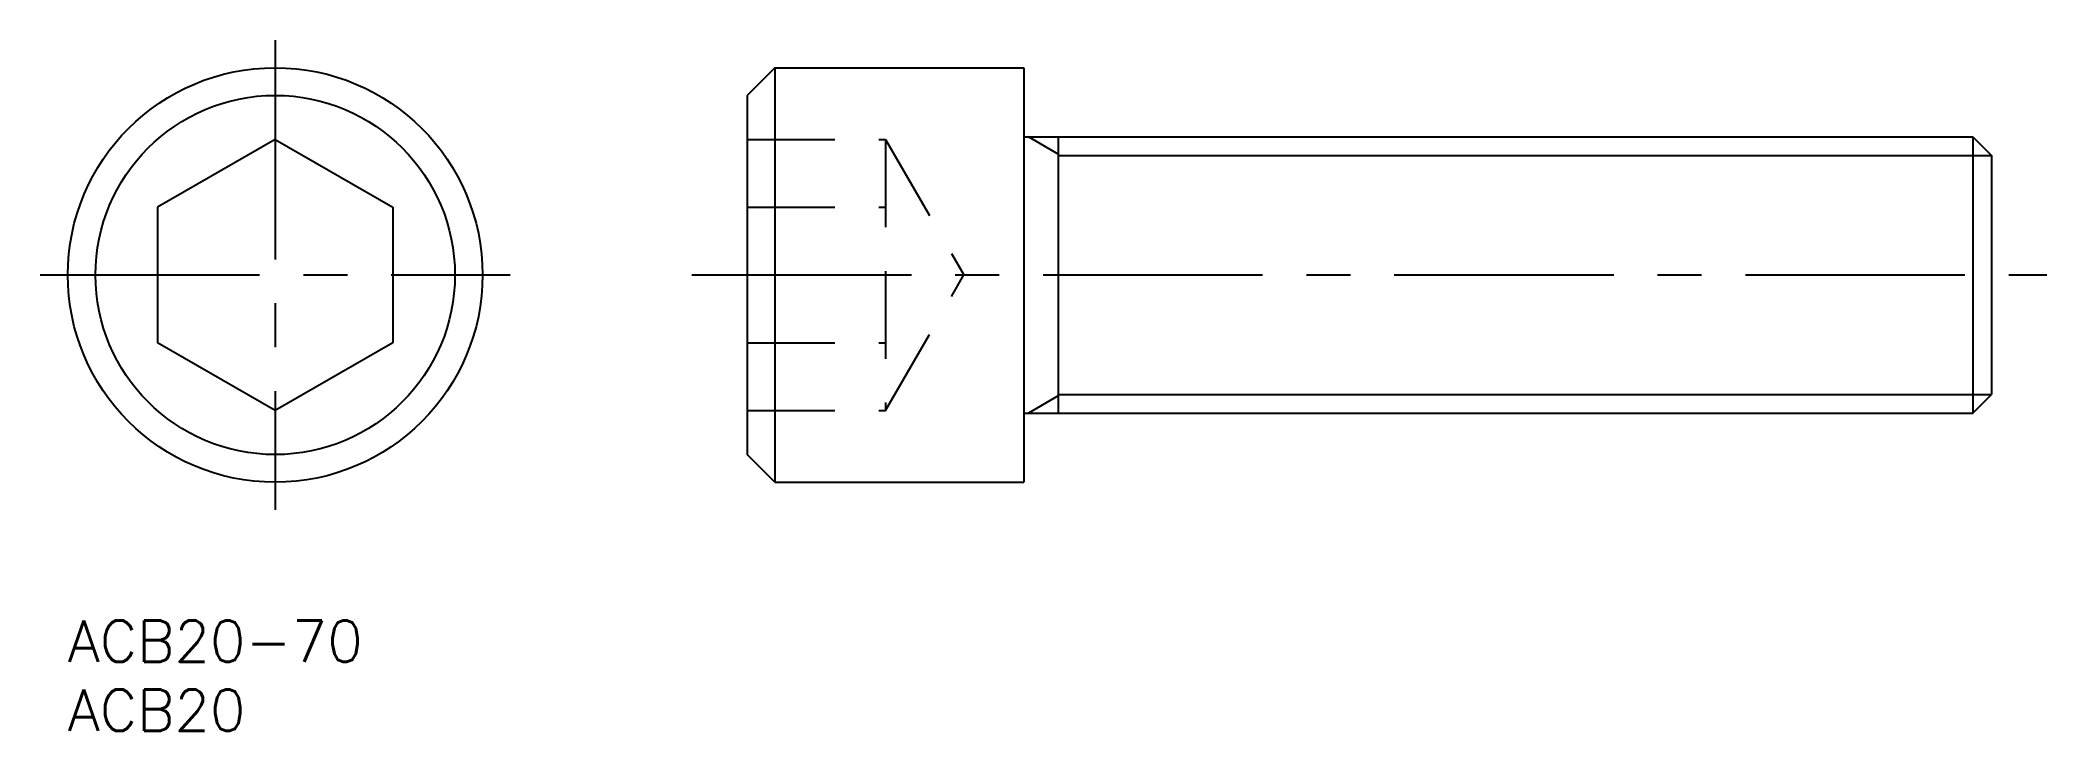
# Model space of a CAD drawing. Extents: x -2 to 143, y -8 to 42.
import ezdxf

# ---------------------------------------------------------------- set-up
doc = ezdxf.new("R2010")
doc.units = 0
doc.header["$LTSCALE"] = 0.5
doc.linetypes.add('CENTER', pattern=[50.8, 31.75, -6.35, 6.35, -6.35])
doc.linetypes.add('DASHED', pattern=[19.05, 12.7, -6.35])
for name, color, linetype in [('MSM_CENTER', 1, 'CENTER'), ('MSM_CONTINUOUS', 7, 'CONTINUOUS'), ('MSM_DASHED', 4, 'DASHED'), ('MSM_NARROW', 5, 'CONTINUOUS'), ('MSM_PART_NUMBER', 7, 'CONTINUOUS')]:
    doc.layers.add(name, color=color, linetype=linetype)
doc.styles.get("Standard").update_dxf_attribs({"font": 'txt.shx', "height": 3, "bigfont": 'bigfont.shx'})

# ---------------------------------------------------------------- blocks, each defined once
blk = doc.blocks.new('*U2')
at = {"layer": 'MSM_PART_NUMBER'}
blk.add_text('ACB20-70', height=3, dxfattribs=at).set_placement((0, -3))
blk = doc.blocks.new('*U3')
at = {"layer": 'MSM_PART_NUMBER'}
blk.add_text('ACB20', height=3, dxfattribs=at).set_placement((0, -8))

msp = doc.modelspace()

# ---------------------------------------------------------------- linework, layer by layer
at = {"layer": 'MSM_CENTER'}
for p, q in [((15, 42), (15, 8)), ((-2, 25), (32, 25)), ((45.14, 25), (143.14, 25))]:
    msp.add_line(p, q, dxfattribs=at)
at = {"layer": 'MSM_CONTINUOUS'}
for p, q in [((51.14, 40), (49.14, 38)), ((51.14, 40), (51.14, 10)), ((51.14, 40), (69.14, 40)), ((69.14, 40), (69.14, 10)), ((49.14, 38), (49.14, 12)), ((69.14, 35), (137.79, 35)), ((71.64, 35), (71.64, 15)), ((137.79, 35), (137.79, 15)), ((137.79, 35), (139.14, 33.65)), ((15, 34.81), (6.5, 29.91)), ((15, 34.81), (23.5, 29.91)), ((139.14, 33.65), (139.14, 16.35)), ((6.5, 29.91), (6.5, 20.09)), ((23.5, 29.91), (23.5, 20.09)), ((15, 15.19), (6.5, 20.09)), ((23.5, 20.09), (15, 15.19)), ((137.79, 15), (139.14, 16.35)), ((69.14, 15), (137.79, 15)), ((51.14, 10), (49.14, 12)), ((51.14, 10), (69.14, 10)), ((55.64, 10), (55.64, 10))]:
    msp.add_line(p, q, dxfattribs=at)
for radius in [15, 13]:
    msp.add_circle((15, 25), radius, dxfattribs=at)
at = {"layer": 'MSM_DASHED'}
for p, q in [((49.14, 34.81), (59.14, 34.81)), ((59.14, 34.81), (59.14, 15.19)), ((59.14, 34.81), (64.81, 25)), ((49.14, 29.91), (59.14, 29.91)), ((59.14, 15.19), (64.81, 25)), ((49.14, 20.09), (59.14, 20.09)), ((49.14, 15.19), (59.14, 15.19))]:
    msp.add_line(p, q, dxfattribs=at)
at = {"layer": 'MSM_NARROW'}
for p, q in [((71.64, 33.75), (69.48, 35)), ((71.64, 33.65), (139.14, 33.65)), ((71.64, 16.25), (69.48, 15)), ((71.64, 16.35), (139.14, 16.35))]:
    msp.add_line(p, q, dxfattribs=at)

# ---------------------------------------------------------------- block references
at = {"layer": 'MSM_CONTINUOUS'}
for name in ['*U2', '*U3']:
    msp.add_blockref(name, (0, 0), dxfattribs=at)

doc.saveas('drawing.dxf')
